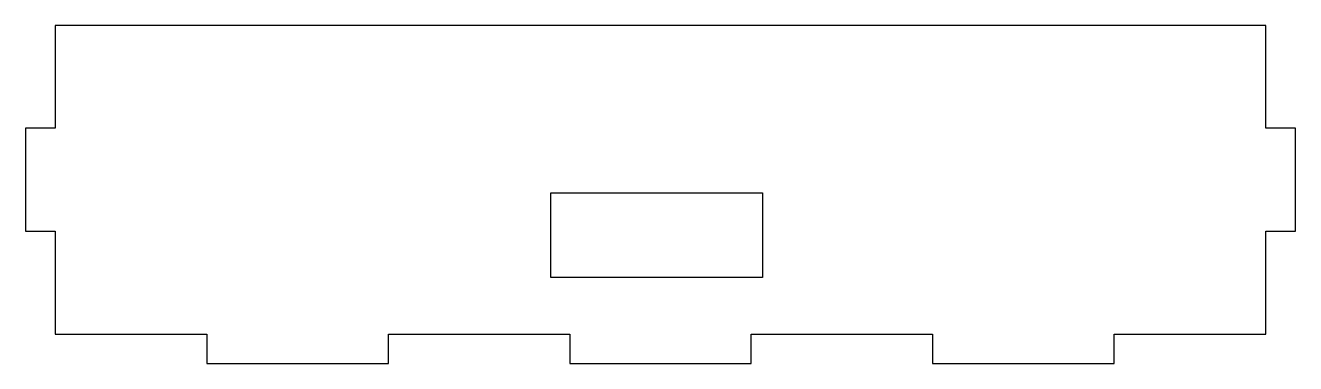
# Model space of a CAD drawing. Header units: millimetres. Extents: x -150 to 0, y 0 to 40.
import ezdxf

# ---------------------------------------------------------------- set-up
doc = ezdxf.new("R2010")
doc.units = ezdxf.units.MM
doc.layers.get('0').update_dxf_attribs({"linetype": 'CONTINUOUS'})

msp = doc.modelspace()

# ---------------------------------------------------------------- linework, layer by layer
for points in [[(-3.5, 3.5), (-3.5, 15.67), (0, 15.67), (0, 27.83), (-3.5, 27.83), (-3.5, 40), (-146.5, 40), (-146.5, 27.83), (-150, 27.83), (-150, 15.67), (-146.5, 15.67), (-146.5, 3.5), (-128.57, 3.5), (-128.57, 0), (-107.14, 0), (-107.14, 3.5), (-85.71, 3.5), (-85.71, 0), (-64.29, 0), (-64.29, 3.5), (-42.86, 3.5), (-42.86, 0), (-21.43, 0), (-21.43, 3.5)], [(-62.97, 20.2), (-62.97, 10.2), (-87.97, 10.2), (-87.97, 20.2)]]:
    msp.add_lwpolyline(points, close=True)

doc.saveas('drawing.dxf')
